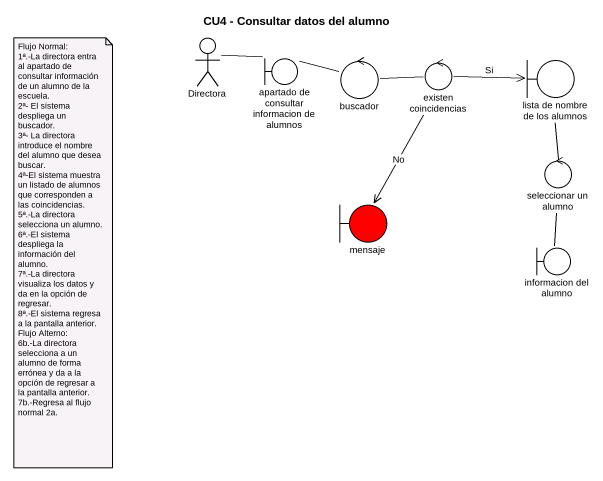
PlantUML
@startuml
title CU4 - Consultar datos del alumno
actor Directora
boundary "apartado de consultar informacion de alumnos" as apartado_de_consultar
control buscador
control "existen coincidencias" as existen_coincidencias
boundary "lista de nombre de los alumnos" as lista_de_nombre_de_los
control "seleccionar un alumno" as seleccionar_un_alumno
boundary mensaje #FF0000
boundary "informacion del alumno" as informacion_del_alumno
Directora -right- apartado_de_consultar
apartado_de_consultar -right- buscador
buscador -right- existen_coincidencias
existen_coincidencias -right-> lista_de_nombre_de_los : Si
existen_coincidencias --> mensaje : No
lista_de_nombre_de_los -- seleccionar_un_alumno
seleccionar_un_alumno -- informacion_del_alumno
note as N1
  Flujo Normal:
  1ª.-La directora entra al apartado de consultar información de un alumno de la escuela.
  2ª- El sistema despliega un buscador.
  3ª- La directora introduce el nombre del alumno que desea buscar.
  4ª-El sistema muestra un listado de alumnos que corresponden a las coincidencias.
  5ª.-La directora selecciona un alumno.
  6ª.-El sistema despliega la información del alumno.
  7ª.-La directora visualiza los datos y da en la opción de regresar.
  8ª.-El sistema regresa a la pantalla anterior.
  Flujo Alterno:
  6b.-La directora selecciona a un alumno de forma errónea y da a la opción de regresar a la pantalla anterior.
  7b.-Regresa al flujo normal 2a.
end note
@enduml
